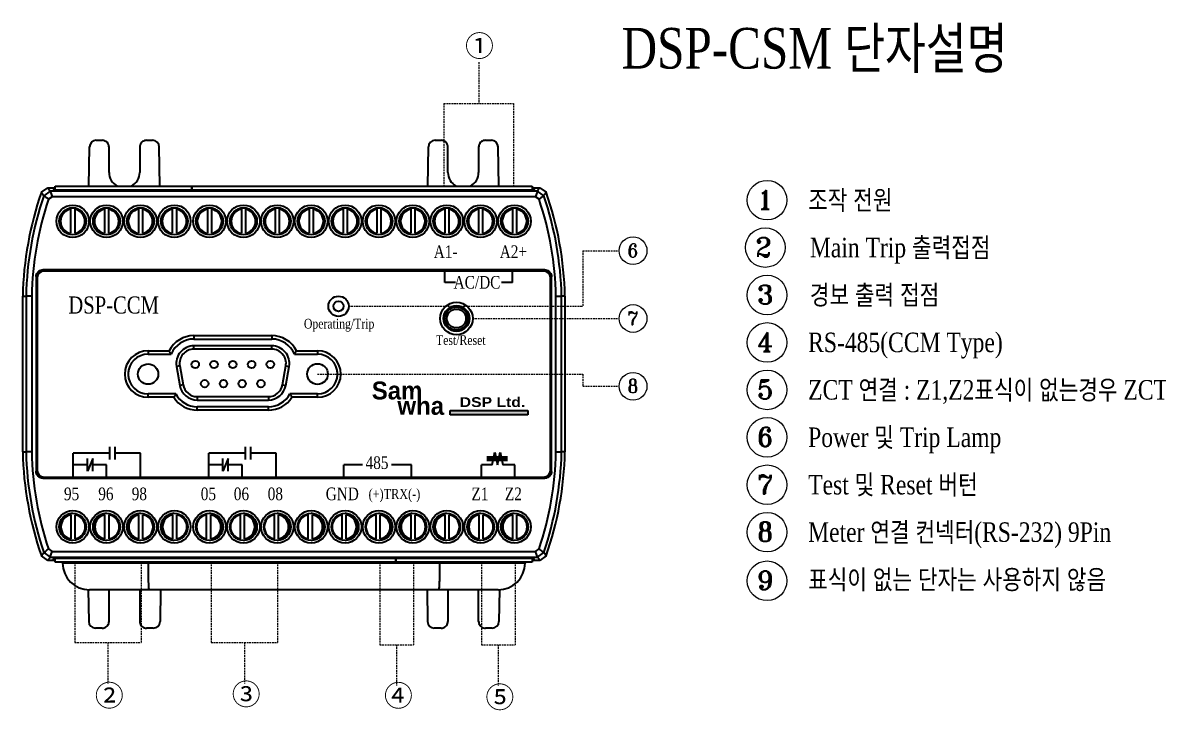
# Model space of a CAD drawing. Header units: millimetres. Extents: x 58 to 898, y 43 to 722.
# Drawn here: x 316.1 to 483.7, y 211.5 to 313 of the extents above; entities that cross this region are included whole.
import ezdxf
from ezdxf.enums import TextEntityAlignment as Align

# ---------------------------------------------------------------- set-up
doc = ezdxf.new("R2010")
doc.units = ezdxf.units.MM
doc.linetypes.add('DASHED2', pattern=[0.375, 0.25, -0.125])
for name, color, linetype in [('02___PRT_ALL_AXES', 7, 'Continuous'), ('03___PRT_ALL_CURVES', 7, 'Continuous'), ('40', 4, 'Continuous'), ('도면층1', 7, 'Continuous')]:
    doc.layers.add(name, color=color, linetype=linetype)
doc.styles.add('SS', font='batang.ttc', dxfattribs={"width": 0.8})
doc.styles.get("Standard").update_dxf_attribs({"font": 'BareunDotumPro1.ttf'})
doc.styles.add('STYLE2', font='romant.shx')
doc.styles.add('굴림체', font='arial.ttf')

msp = doc.modelspace()

# ---------------------------------------------------------------- hatches: boundary and pattern name
msp.add_hatch(color=5).paths.add_polyline_path([(379.218, 255.097), (379.218, 255.75), (390.688, 255.75), (390.688, 255.097)])

# ---------------------------------------------------------------- linework, layer by layer
at = {"color": 1, "linetype": 'DASHED2', "lineweight": 18}
for p, q in [((383.426, 307.156), (383.426, 301.07)), ((378.276, 301.07), (378.276, 288.879)), ((388.576, 301.07), (388.576, 288.879)), ((398.787, 279.329), (398.787, 271.129)), ((398.787, 261.129), (398.787, 259.329)), ((323.816, 233.379), (323.816, 221.521)), ((333.626, 233.379), (333.626, 221.521)), ((343.941, 233.379), (343.941, 221.521)), ((353.751, 233.379), (353.751, 221.521)), ((368.816, 233.379), (368.816, 221.187)), ((373.816, 233.379), (373.816, 221.187)), ((383.816, 233.379), (383.816, 221.187)), ((388.816, 233.379), (388.816, 221.187)), ((328.721, 221.521), (328.721, 215.435)), ((348.846, 221.521), (348.846, 215.435)), ((371.316, 221.187), (371.316, 215.102)), ((386.316, 221.187), (386.316, 215.102))]:
    msp.add_line(p, q, dxfattribs=at)
at = {"color": 1, "linetype": 'DASHED2', "lineweight": 5}
for p, q in [((378.276, 301.07), (388.576, 301.07)), ((398.787, 279.329), (404.157, 279.329)), ((364.239, 271.129), (398.787, 271.129)), ((382.541, 269.329), (398.787, 269.329)), ((398.787, 269.329), (404.157, 269.329)), ((359.641, 261.129), (398.787, 261.129)), ((398.787, 259.329), (404.157, 259.329)), ((323.816, 221.521), (333.626, 221.521)), ((343.941, 221.521), (353.751, 221.521)), ((368.816, 221.187), (373.816, 221.187)), ((383.816, 221.187), (388.816, 221.187))]:
    msp.add_line(p, q, dxfattribs=at)
at = {"color": 7, "linetype": 'Continuous'}
for p, q in [((326.996, 295.629), (327.874, 295.629)), ((334.409, 295.629), (335.287, 295.629)), ((376.996, 295.629), (377.874, 295.629)), ((384.409, 295.629), (385.287, 295.629)), ((325.896, 288.879), (325.997, 294.646)), ((328.874, 290.879), (328.874, 294.629)), ((333.409, 294.629), (333.409, 290.879)), ((336.387, 288.879), (336.286, 294.646)), ((375.896, 288.879), (375.997, 294.646)), ((378.874, 290.879), (378.874, 294.629)), ((383.409, 294.629), (383.409, 290.879)), ((386.387, 288.879), (386.286, 294.646)), ((318.903, 287.957), (319.847, 288.629)), ((319.847, 288.629), (320.951, 288.629)), ((320.593, 288.629), (320.762, 288.29)), ((391.521, 288.29), (320.762, 288.29)), ((320.951, 288.879), (341.076, 288.879)), ((320.951, 288.29), (320.951, 288.879)), ((341.076, 288.879), (341.076, 288.29)), ((341.079, 288.879), (391.329, 288.879)), ((341.079, 288.29), (341.079, 288.879)), ((391.329, 288.879), (391.329, 288.29)), ((391.329, 288.629), (392.436, 288.629)), ((391.69, 288.629), (391.521, 288.29)), ((392.436, 288.629), (393.38, 287.957)), ((320.201, 288.132), (319.255, 287.454)), ((320.467, 287.305), (319.954, 286.937)), ((392.082, 288.133), (320.201, 288.133)), ((391.816, 287.305), (320.467, 287.305)), ((392.329, 286.937), (391.816, 287.305)), ((393.028, 287.454), (392.082, 288.132)), ((323.214, 285.453), (323.214, 281.904)), ((323.814, 285.453), (323.814, 281.904)), ((328.214, 285.453), (328.214, 281.904)), ((328.814, 285.453), (328.814, 281.904)), ((333.214, 285.453), (333.214, 281.904)), ((333.814, 285.453), (333.814, 281.904)), ((338.214, 285.453), (338.214, 281.904)), ((338.814, 285.453), (338.814, 281.904)), ((343.404, 285.453), (343.404, 281.904)), ((344.004, 285.453), (344.004, 281.904)), ((348.404, 285.453), (348.404, 281.904)), ((349.004, 285.453), (349.004, 281.904)), ((353.404, 285.453), (353.404, 281.904)), ((354.004, 285.453), (354.004, 281.904)), ((358.404, 285.453), (358.404, 281.904)), ((359.004, 285.453), (359.004, 281.904)), ((363.404, 285.453), (363.404, 281.904)), ((364.004, 285.453), (364.004, 281.904)), ((368.404, 285.453), (368.404, 281.904)), ((369.004, 285.453), (369.004, 281.904)), ((373.404, 285.453), (373.404, 281.904)), ((374.004, 285.453), (374.004, 281.904)), ((378.404, 285.453), (378.404, 281.904)), ((379.004, 285.453), (379.004, 281.904)), ((383.404, 285.453), (383.404, 281.904)), ((384.004, 285.453), (384.004, 281.904)), ((388.404, 285.453), (388.404, 281.904)), ((389.004, 285.453), (389.004, 281.904)), ((393.166, 276.503), (319.117, 276.503)), ((319.117, 276.503), (319.141, 276.479)), ((393.142, 276.479), (319.141, 276.479)), ((393.166, 276.503), (393.142, 276.479)), ((318.117, 275.503), (318.117, 246.754)), ((318.117, 275.503), (318.141, 275.479)), ((318.141, 275.479), (318.141, 246.778)), ((318.291, 275.329), (318.291, 246.929)), ((392.991, 276.329), (319.291, 276.329)), ((378.406, 274.652), (378.406, 276.35)), ((388.406, 274.652), (388.406, 276.35)), ((393.991, 246.929), (393.991, 275.329)), ((394.166, 275.503), (394.141, 275.479)), ((394.141, 246.778), (394.141, 275.479)), ((394.166, 246.754), (394.166, 275.503)), ((316.141, 249.629), (316.141, 272.629)), ((316.141, 272.629), (316.637, 272.623)), ((316.637, 272.623), (316.637, 249.634)), ((317.465, 272.623), (316.637, 272.623)), ((317.465, 272.608), (317.465, 249.649)), ((394.818, 272.623), (395.646, 272.623)), ((394.818, 249.649), (394.818, 272.608)), ((396.141, 272.629), (395.646, 272.623)), ((395.646, 249.634), (395.646, 272.623)), ((396.141, 272.629), (396.141, 249.629)), ((341.391, 266.799), (341.391, 266.299)), ((341.391, 266.799), (352.891, 266.799)), ((352.891, 266.799), (352.891, 266.299)), ((341.391, 266.299), (352.891, 266.299)), ((341.391, 264.799), (341.391, 265.299)), ((352.891, 265.299), (341.391, 265.299)), ((352.891, 264.799), (341.391, 264.799)), ((352.891, 264.799), (352.891, 265.299)), ((334.641, 264.564), (334.641, 264.064)), ((334.641, 264.564), (337.74, 264.564)), ((334.641, 264.064), (338.06, 264.064)), ((356.223, 264.064), (359.641, 264.064)), ((356.543, 264.564), (359.641, 264.564)), ((359.641, 264.564), (359.641, 264.064)), ((339.323, 262.334), (338.831, 262.247)), ((338.831, 262.247), (339.325, 259.447)), ((339.323, 262.334), (339.817, 259.534)), ((354.466, 259.534), (354.96, 262.334)), ((354.958, 259.447), (355.452, 262.247)), ((354.96, 262.334), (355.452, 262.247)), ((334.641, 257.694), (334.641, 258.194)), ((338.715, 258.194), (334.641, 258.194)), ((339.817, 259.534), (339.325, 259.447)), ((354.466, 259.534), (354.958, 259.447)), ((359.641, 258.194), (355.568, 258.194)), ((359.641, 257.694), (359.641, 258.194)), ((338.429, 257.694), (334.641, 257.694)), ((341.885, 257.799), (341.885, 257.299)), ((341.885, 257.799), (352.398, 257.799)), ((341.885, 257.299), (352.398, 257.299)), ((352.398, 257.799), (352.398, 257.299)), ((359.641, 257.694), (355.854, 257.694)), ((341.885, 255.799), (341.885, 256.299)), ((352.398, 256.299), (341.885, 256.299)), ((352.398, 255.799), (341.885, 255.799)), ((352.398, 255.799), (352.398, 256.299)), ((329.008, 248.513), (329.008, 250.382)), ((329.788, 248.513), (329.788, 250.382)), ((349.008, 248.513), (349.008, 250.382)), ((349.788, 248.513), (349.788, 250.382)), ((316.141, 249.629), (316.637, 249.634)), ((317.465, 249.634), (316.637, 249.634)), ((323.579, 246.045), (323.579, 249.448)), ((325.684, 246.809), (325.684, 248.678)), ((326.464, 246.809), (326.464, 248.678)), ((333.514, 246.045), (333.514, 249.448)), ((343.579, 246.045), (343.579, 249.448)), ((345.684, 246.809), (345.684, 248.678)), ((346.464, 246.809), (346.464, 248.678)), ((353.514, 246.045), (353.514, 249.448)), ((394.818, 249.634), (395.646, 249.634)), ((396.141, 249.629), (395.646, 249.634)), ((318.117, 246.754), (318.141, 246.778)), ((328.514, 246.045), (328.514, 247.743)), ((348.514, 246.045), (348.514, 247.743)), ((363.519, 246.045), (363.519, 247.743)), ((373.514, 246.045), (373.514, 247.743)), ((383.834, 246.045), (383.834, 247.743)), ((388.769, 246.045), (388.769, 247.743)), ((394.166, 246.754), (394.141, 246.778)), ((319.117, 245.754), (319.141, 245.779)), ((319.117, 245.754), (393.166, 245.754)), ((319.141, 245.779), (393.142, 245.779)), ((319.291, 245.929), (392.991, 245.929)), ((393.166, 245.754), (393.142, 245.779)), ((323.279, 236.804), (323.279, 240.353)), ((323.879, 236.804), (323.879, 240.353)), ((328.279, 236.804), (328.279, 240.353)), ((328.879, 236.804), (328.879, 240.353)), ((333.279, 236.804), (333.279, 240.353)), ((333.879, 236.804), (333.879, 240.353)), ((338.279, 236.804), (338.279, 240.353)), ((338.879, 236.804), (338.879, 240.353)), ((343.279, 236.804), (343.279, 240.353)), ((343.879, 236.804), (343.879, 240.353)), ((348.279, 236.804), (348.279, 240.353)), ((348.879, 236.804), (348.879, 240.353)), ((353.279, 236.804), (353.279, 240.353)), ((353.879, 236.804), (353.879, 240.353)), ((358.279, 236.804), (358.279, 240.353)), ((358.879, 236.804), (358.879, 240.353)), ((363.279, 236.804), (363.279, 240.353)), ((363.879, 236.804), (363.879, 240.353)), ((368.279, 236.804), (368.279, 240.353)), ((368.879, 236.804), (368.879, 240.353)), ((373.469, 236.804), (373.469, 240.353)), ((374.069, 236.804), (374.069, 240.353)), ((378.469, 236.804), (378.469, 240.353)), ((379.069, 236.804), (379.069, 240.353)), ((383.469, 236.804), (383.469, 240.353)), ((384.069, 236.804), (384.069, 240.353)), ((388.469, 236.804), (388.469, 240.353)), ((389.069, 236.804), (389.069, 240.353)), ((319.255, 234.803), (320.201, 234.125)), ((319.954, 235.32), (320.467, 234.952)), ((320.467, 234.952), (391.816, 234.952)), ((391.816, 234.952), (392.329, 235.32)), ((392.082, 234.125), (393.028, 234.803)), ((319.847, 233.629), (318.903, 234.3)), ((320.954, 233.629), (319.847, 233.629)), ((320.201, 234.124), (392.082, 234.124)), ((320.593, 233.629), (320.762, 233.967)), ((320.762, 233.967), (391.521, 233.967)), ((320.954, 233.379), (320.954, 233.967)), ((371.204, 233.379), (320.954, 233.379)), ((322.001, 233.379), (322.004, 233.209)), ((390.279, 233.209), (322.004, 233.209)), ((334.64, 233.209), (334.64, 233.379)), ((371.204, 233.967), (371.204, 233.379)), ((371.206, 233.379), (371.206, 233.967)), ((391.331, 233.379), (371.206, 233.379)), ((377.643, 233.209), (377.643, 233.379)), ((390.282, 233.379), (390.279, 233.209)), ((391.331, 233.967), (391.331, 233.379)), ((392.436, 233.629), (391.331, 233.629)), ((391.69, 233.629), (391.521, 233.967)), ((393.38, 234.3), (392.436, 233.629)), ((325.792, 229.302), (325.874, 224.611)), ((386.279, 229.279), (326.004, 229.279)), ((328.874, 224.629), (328.874, 229.279)), ((333.409, 229.279), (333.409, 224.629)), ((336.49, 229.279), (336.409, 224.611)), ((375.793, 229.279), (375.874, 224.611)), ((378.874, 229.279), (378.874, 224.629)), ((383.409, 224.629), (383.409, 229.279)), ((386.491, 229.302), (386.409, 224.611)), ((327.874, 223.629), (326.874, 223.629)), ((335.409, 223.629), (334.409, 223.629)), ((377.874, 223.629), (376.874, 223.629)), ((385.409, 223.629), (384.409, 223.629))]:
    msp.add_line(p, q, dxfattribs=at)
for p, q in [((380.004, 274.652), (378.406, 274.652)), ((388.406, 274.652), (386.808, 274.652)), ((329.008, 249.448), (323.579, 249.448)), ((326.464, 248.678), (325.684, 246.809)), ((333.514, 249.448), (329.788, 249.448)), ((349.008, 249.448), (343.579, 249.448)), ((346.464, 248.678), (345.684, 246.809)), ((353.514, 249.448), (349.788, 249.448)), ((384.617, 248.936), (387.65, 248.936)), ((384.617, 248.678), (387.65, 248.678)), ((384.617, 248.419), (387.65, 248.419)), ((385.432, 247.743), (385.822, 249.612)), ((385.822, 249.612), (386.212, 247.743)), ((386.212, 247.743), (386.602, 249.612)), ((386.602, 249.612), (386.992, 247.743)), ((325.684, 247.743), (323.579, 247.743)), ((328.514, 247.743), (326.464, 247.743)), ((345.684, 247.743), (343.579, 247.743)), ((348.514, 247.743), (346.464, 247.743)), ((366.295, 247.743), (363.519, 247.743)), ((373.514, 247.743), (370.567, 247.743)), ((385.432, 247.743), (383.834, 247.743)), ((388.769, 247.743), (386.992, 247.743))]:
    msp.add_line(p, q)
at = {"color": 5}
for p, q in [((379.218, 255.75), (390.688, 255.75)), ((379.218, 255.097), (379.218, 255.75)), ((390.688, 255.097), (379.218, 255.097)), ((390.688, 255.75), (390.688, 255.097))]:
    msp.add_line(p, q, dxfattribs=at)
at = {"color": 0, "linetype": 'ByBlock', "lineweight": 18}
for centre, radius in [((425.961, 286.792), 2.922), ((425.71, 279.795), 2.922), ((406.203, 279.329), 2.046), ((425.961, 272.792), 2.922), ((406.203, 269.329), 2.046), ((425.961, 265.792), 2.922), ((425.961, 258.792), 2.922), ((406.203, 259.329), 2.046), ((425.961, 251.792), 2.922), ((425.961, 244.792), 2.922), ((425.961, 237.792), 2.922), ((425.961, 230.617), 2.922)]:
    msp.add_circle(centre, radius, dxfattribs=at)
at = {"color": 7, "linetype": 'Continuous'}
for centre, radius in [((323.514, 283.679), 2.4), ((323.514, 283.679), 2), ((328.514, 283.679), 2.4), ((328.514, 283.679), 2), ((333.514, 283.679), 2.4), ((333.514, 283.679), 2), ((338.514, 283.679), 2.4), ((338.514, 283.679), 2), ((343.704, 283.679), 2.4), ((343.704, 283.679), 2), ((348.704, 283.679), 2.4), ((348.704, 283.679), 2), ((353.704, 283.679), 2.4), ((353.704, 283.679), 2), ((358.704, 283.679), 2.4), ((358.704, 283.679), 2), ((363.704, 283.679), 2.4), ((363.704, 283.679), 2), ((368.704, 283.679), 2.4), ((368.704, 283.679), 2), ((373.704, 283.679), 2.4), ((373.704, 283.679), 2), ((378.704, 283.679), 2.4), ((378.704, 283.679), 2), ((383.704, 283.679), 2.4), ((383.704, 283.679), 2), ((388.704, 283.679), 2.4), ((388.704, 283.679), 2), ((380.141, 269.329), 2.4), ((380.141, 269.329), 1.9), ((380.141, 269.329), 1.7), ((380.141, 269.329), 1.4), ((341.601, 262.549), 0.55), ((344.371, 262.549), 0.55), ((347.141, 262.549), 0.55), ((349.911, 262.549), 0.55), ((352.681, 262.549), 0.55), ((342.991, 259.709), 0.55), ((345.761, 259.709), 0.55), ((348.521, 259.709), 0.55), ((351.291, 259.709), 0.55), ((323.514, 238.579), 2.4), ((323.514, 238.579), 2), ((328.514, 238.579), 2.4), ((328.514, 238.579), 2), ((333.514, 238.579), 2.4), ((333.514, 238.579), 2), ((338.514, 238.579), 2.4), ((338.514, 238.579), 2), ((343.704, 238.579), 2.4), ((343.704, 238.579), 2), ((348.704, 238.579), 2.4), ((348.704, 238.579), 2), ((353.704, 238.579), 2.4), ((353.704, 238.579), 2), ((358.704, 238.579), 2.4), ((358.704, 238.579), 2), ((363.704, 238.579), 2.4), ((363.704, 238.579), 2), ((368.704, 238.579), 2.4), ((368.704, 238.579), 2), ((373.704, 238.579), 2.4), ((373.704, 238.579), 2), ((378.704, 238.579), 2.4), ((378.704, 238.579), 2), ((383.704, 238.579), 2.4), ((383.704, 238.579), 2), ((388.704, 238.579), 2.4), ((388.704, 238.579), 2)]:
    msp.add_circle(centre, radius, dxfattribs=at)
for centre, radius, start, end in [((326.996, 294.629), 1, 90, 179), ((335.287, 294.629), 1, 1, 90), ((376.996, 294.629), 1, 90, 179), ((385.287, 294.629), 1, 1, 90), ((331.141, 290.879), 2.267, 180, 242.3898), ((331.141, 290.879), 2.267, 297.6102, 0), ((381.141, 290.879), 2.267, 180, 242.3898), ((381.141, 290.879), 2.267, 297.6102, 0), ((366.13, 271.537), 50, 160.82791, 178.74912), ((366.13, 271.537), 49.504, 161.24388, 178.74287), ((366.13, 271.537), 48.677, 161.5561, 178.73961), ((346.153, 271.537), 48.677, 1.26039, 18.4439), ((346.153, 271.537), 49.504, 1.25713, 18.75612), ((346.153, 271.537), 50, 1.25088, 19.17209), ((323.514, 283.679), 1.8, 99.59407, 260.40593), ((323.514, 283.679), 1.8, 279.59407, 80.40593), ((328.514, 283.679), 1.8, 99.59407, 260.40593), ((328.514, 283.679), 1.8, 279.59407, 80.40593), ((333.514, 283.679), 1.8, 99.59407, 260.40593), ((333.514, 283.679), 1.8, 279.59407, 80.40593), ((338.514, 283.679), 1.8, 99.59407, 260.40593), ((338.514, 283.679), 1.8, 279.59407, 80.40593), ((343.704, 283.679), 1.8, 99.59407, 260.40593), ((343.704, 283.679), 1.8, 279.59407, 80.40593), ((348.704, 283.679), 1.8, 99.59407, 260.40593), ((348.704, 283.679), 1.8, 279.59407, 80.40593), ((353.704, 283.679), 1.8, 99.59407, 260.40593), ((353.704, 283.679), 1.8, 279.59407, 80.40593), ((358.704, 283.679), 1.8, 99.59407, 260.40593), ((358.704, 283.679), 1.8, 279.59407, 80.40593), ((363.704, 283.679), 1.8, 99.59407, 260.40593), ((363.704, 283.679), 1.8, 279.59407, 80.40593), ((368.704, 283.679), 1.8, 99.59407, 260.40593), ((368.704, 283.679), 1.8, 279.59407, 80.40593), ((373.704, 283.679), 1.8, 99.59407, 260.40593), ((373.704, 283.679), 1.8, 279.59407, 80.40593), ((378.704, 283.679), 1.8, 99.59407, 260.40593), ((378.704, 283.679), 1.8, 279.59407, 80.40593), ((383.704, 283.679), 1.8, 99.59407, 260.40593), ((383.704, 283.679), 1.8, 279.59407, 80.40593), ((388.704, 283.679), 1.8, 99.59407, 260.40593), ((388.704, 283.679), 1.8, 279.59407, 80.40593), ((319.291, 275.329), 1, 90, 180), ((392.991, 275.329), 1, 0, 90), ((341.391, 262.699), 4.1, 90, 152.94355), ((352.891, 262.699), 4.1, 27.05719, 90), ((341.391, 262.699), 3.6, 90, 157.71793), ((341.391, 262.699), 2.6, 90, 190), ((341.391, 262.699), 2.1, 90, 190), ((352.891, 262.699), 3.6, 22.28207, 90), ((352.891, 262.699), 2.6, 350, 90), ((352.891, 262.699), 2.1, 350, 90), ((334.641, 261.129), 3.435, 90, 270), ((334.641, 261.129), 2.935, 90, 270), ((359.641, 261.129), 3.435, 270, 90), ((359.641, 261.129), 2.935, 270, 90), ((341.885, 259.899), 3.6, 208.26896, 270), ((341.885, 259.899), 2.6, 190, 270), ((341.885, 259.899), 2.1, 190, 270), ((352.398, 259.899), 2.1, 270, 350), ((352.398, 259.899), 2.6, 270, 350), ((352.398, 259.899), 3.6, 270, 331.73104), ((341.885, 259.899), 4.1, 212.5345, 270), ((352.398, 259.899), 4.1, 270, 327.4655), ((366.13, 250.72), 50, 181.25088, 199.17209), ((366.13, 250.72), 49.504, 181.25713, 198.75612), ((366.13, 250.72), 48.677, 181.26039, 198.4439), ((346.153, 250.72), 48.677, 341.5561, 358.73961), ((346.153, 250.72), 49.504, 341.24388, 358.74287), ((346.153, 250.72), 50, 340.82791, 358.74912), ((319.291, 246.929), 1, 180, 270), ((392.991, 246.929), 1, 270, 0), ((323.579, 238.579), 1.8, 99.59407, 260.40593), ((323.579, 238.579), 1.8, 279.59407, 80.40593), ((328.579, 238.579), 1.8, 99.59407, 260.40593), ((328.579, 238.579), 1.8, 279.59407, 80.40593), ((333.579, 238.579), 1.8, 99.59407, 260.40593), ((333.579, 238.579), 1.8, 279.59407, 80.40593), ((338.579, 238.579), 1.8, 99.59407, 260.40593), ((338.579, 238.579), 1.8, 279.59407, 80.40593), ((343.579, 238.579), 1.8, 99.59407, 260.40593), ((343.579, 238.579), 1.8, 279.59407, 80.40593), ((348.579, 238.579), 1.8, 99.59407, 260.40593), ((348.579, 238.579), 1.8, 279.59407, 80.40593), ((353.579, 238.579), 1.8, 99.59407, 260.40593), ((353.579, 238.579), 1.8, 279.59407, 80.40593), ((358.579, 238.579), 1.8, 99.59407, 260.40593), ((358.579, 238.579), 1.8, 279.59407, 80.40593), ((363.579, 238.579), 1.8, 99.59407, 260.40593), ((363.579, 238.579), 1.8, 279.59407, 80.40593), ((368.579, 238.579), 1.8, 99.59407, 260.40593), ((368.579, 238.579), 1.8, 279.59407, 80.40593), ((373.769, 238.579), 1.8, 99.59407, 260.40593), ((373.769, 238.579), 1.8, 279.59407, 80.40593), ((378.769, 238.579), 1.8, 99.59407, 260.40593), ((378.769, 238.579), 1.8, 279.59407, 80.40593), ((383.769, 238.579), 1.8, 99.59407, 260.40593), ((383.769, 238.579), 1.8, 279.59407, 80.40593), ((388.769, 238.579), 1.8, 99.59407, 260.40593), ((388.769, 238.579), 1.8, 279.59407, 80.40593), ((326.004, 233.279), 4, 181, 270), ((386.279, 233.279), 4, 270, 359), ((326.874, 224.629), 1, 181, 270), ((335.409, 224.629), 1, 270, 359), ((376.874, 224.629), 1, 181, 270), ((385.409, 224.629), 1, 270, 359)]:
    msp.add_arc(centre, radius, start, end, dxfattribs=at)
for points, start_tangent, end_tangent in [([(328.874, 294.629), (328.825, 294.938), (328.683, 295.216), (328.462, 295.438), (328.183, 295.58), (327.874, 295.629)], (0, 1), (-1, 0)), ([(334.409, 295.629), (334.1, 295.58), (333.821, 295.438), (333.6, 295.216), (333.458, 294.938), (333.409, 294.629)], (-1, 0), (0, -1)), ([(378.874, 294.629), (378.825, 294.938), (378.683, 295.216), (378.462, 295.438), (378.183, 295.58), (377.874, 295.629)], (0, 1), (-1, 0)), ([(384.409, 295.629), (384.1, 295.58), (383.821, 295.438), (383.6, 295.216), (383.458, 294.938), (383.409, 294.629)], (-1, 0), (0, -1)), ([(320.201, 288.133), (320.096, 288.278), (319.969, 288.456), (319.847, 288.629)], (-0.5824343, 0.8128778), (-0.5794797, 0.8149867)), ([(392.082, 288.133), (392.186, 288.278), (392.313, 288.456), (392.436, 288.629)], (0.5824343, 0.8128778), (0.5794797, 0.8149867)), ([(319.254, 287.455), (319.151, 287.602), (319.025, 287.783), (318.903, 287.957)], (-0.5745328, 0.8184815), (-0.5716569, 0.8204928)), ([(319.254, 287.455), (319.485, 287.292), (319.717, 287.116), (319.954, 286.937)], (0.795313, -0.606199), (0.7971585, -0.6037701)), ([(320.201, 288.133), (320.28, 287.861), (320.372, 287.586), (320.467, 287.305)], (0.3176583, -0.9482053), (0.3178561, -0.948139)), ([(392.082, 288.133), (392.003, 287.861), (391.911, 287.586), (391.816, 287.305)], (-0.3176583, -0.9482053), (-0.3178561, -0.948139)), ([(393.029, 287.455), (392.798, 287.292), (392.566, 287.116), (392.329, 286.937)], (-0.795313, -0.606199), (-0.7971585, -0.6037702)), ([(393.029, 287.455), (393.132, 287.602), (393.258, 287.782), (393.38, 287.957)], (0.5745328, 0.8184815), (0.5716569, 0.8204928)), ([(318.117, 275.503), (318.166, 275.812), (318.308, 276.091), (318.529, 276.312), (318.808, 276.454), (319.117, 276.503)], (0, 1), (1, 0)), ([(319.141, 276.479), (318.832, 276.43), (318.554, 276.288), (318.332, 276.066), (318.19, 275.788), (318.141, 275.479)], (-1, 0), (0, -1)), ([(394.141, 275.479), (394.093, 275.788), (393.951, 276.066), (393.729, 276.288), (393.451, 276.43), (393.142, 276.479)], (0, 1), (-1, 0)), ([(393.166, 276.503), (393.475, 276.454), (393.754, 276.312), (393.975, 276.091), (394.117, 275.812), (394.166, 275.503)], (1, 0), (0, -1)), ([(338.06, 264.064), (337.953, 264.226), (337.846, 264.392), (337.74, 264.564)], (-0.5571764, 0.8303942), (-0.5221029, 0.8528825)), ([(356.223, 264.064), (356.33, 264.226), (356.436, 264.392), (356.543, 264.564)], (0.5571463, 0.8304143), (0.522069, 0.8529032)), ([(338.715, 258.194), (338.619, 258.031), (338.524, 257.864), (338.429, 257.694)], (-0.5130186, -0.8583775), (-0.4807192, -0.8768746)), ([(355.568, 258.194), (355.664, 258.031), (355.759, 257.864), (355.854, 257.694)], (0.5130186, -0.8583775), (0.4807192, -0.8768746)), ([(319.117, 245.754), (318.808, 245.803), (318.529, 245.945), (318.308, 246.166), (318.166, 246.445), (318.117, 246.754)], (-1, 0), (0, 1)), ([(318.141, 246.778), (318.19, 246.469), (318.332, 246.191), (318.554, 245.97), (318.832, 245.828), (319.141, 245.779)], (0, -1), (1, 0)), ([(393.142, 245.779), (393.451, 245.828), (393.729, 245.97), (393.951, 246.191), (394.093, 246.469), (394.141, 246.778)], (1, 0), (0, 1)), ([(394.166, 246.754), (394.117, 246.445), (393.975, 246.166), (393.754, 245.945), (393.475, 245.803), (393.166, 245.754)], (0, -1), (-1, 0)), ([(319.254, 234.803), (319.151, 234.656), (319.025, 234.475), (318.903, 234.3)], (-0.5745328, -0.8184815), (-0.5716569, -0.8204928)), ([(319.254, 234.802), (319.485, 234.965), (319.717, 235.141), (319.954, 235.32)], (0.795313, 0.606199), (0.7971585, 0.6037701)), ([(320.201, 234.124), (320.28, 234.396), (320.372, 234.671), (320.467, 234.952)], (0.3176583, 0.9482053), (0.3178561, 0.948139)), ([(392.082, 234.124), (392.003, 234.396), (391.911, 234.671), (391.816, 234.952)], (-0.3176583, 0.9482053), (-0.3178561, 0.948139)), ([(393.029, 234.802), (392.798, 234.965), (392.566, 235.141), (392.329, 235.32)], (-0.795313, 0.606199), (-0.7971585, 0.6037701)), ([(393.029, 234.803), (393.132, 234.655), (393.258, 234.474), (393.38, 234.3)], (0.5745328, -0.8184815), (0.5716569, -0.8204928)), ([(320.201, 234.124), (320.097, 233.98), (319.97, 233.801), (319.847, 233.629)], (-0.5824343, -0.8128778), (-0.5794797, -0.8149867)), ([(334.64, 233.209), (334.643, 232.33), (334.651, 231.498), (334.664, 230.753), (334.681, 230.132), (334.703, 229.666), (334.727, 229.377), (334.754, 229.279)], (0.0004596, -0.9999999), (1, 0)), ([(377.643, 233.209), (377.64, 232.33), (377.632, 231.498), (377.619, 230.753), (377.602, 230.132), (377.58, 229.666), (377.556, 229.377), (377.529, 229.279)], (-0.0004596, -0.9999999), (-1, 0)), ([(392.082, 234.124), (392.186, 233.979), (392.314, 233.801), (392.436, 233.629)], (0.5824343, -0.8128778), (0.5794797, -0.8149867)), ([(327.874, 223.629), (328.183, 223.678), (328.462, 223.82), (328.683, 224.041), (328.825, 224.32), (328.874, 224.629)], (1, 0), (0, 1)), ([(333.409, 224.629), (333.458, 224.32), (333.6, 224.041), (333.821, 223.82), (334.1, 223.678), (334.409, 223.629)], (0, -1), (1, 0)), ([(377.874, 223.629), (378.183, 223.678), (378.462, 223.82), (378.683, 224.041), (378.825, 224.32), (378.874, 224.629)], (1, 0), (0, 1)), ([(383.409, 224.629), (383.458, 224.32), (383.6, 224.041), (383.821, 223.82), (384.1, 223.678), (384.409, 223.629)], (0, -1), (1, 0))]:
    msp.add_spline(points, degree=3, dxfattribs=dict(at, start_tangent=start_tangent, end_tangent=end_tangent))
at = {"layer": '02___PRT_ALL_AXES', "color": 7, "linetype": 'Continuous'}
for p, q in [((331.736, 260.756), (331.736, 261.502)), ((362.546, 261.501), (362.546, 260.755))]:
    msp.add_line(p, q, dxfattribs=at)
for centre, radius in [((334.641, 261.129), 1.5), ((359.641, 261.129), 1.525)]:
    msp.add_circle(centre, radius, dxfattribs=at)
for centre, start, end in [((323.579, 238.579), 93.69703, 266.30815), ((328.579, 238.579), 93.69703, 266.30815), ((333.579, 238.579), 93.69703, 266.30815), ((338.579, 238.579), 93.69703, 266.30815), ((343.579, 238.579), 273.69457, 86.30569), ((348.579, 238.579), 273.69457, 86.30569), ((353.579, 238.579), 273.69457, 86.30569), ((358.579, 238.579), 273.69457, 86.30569), ((363.579, 238.579), 273.69457, 86.30569), ((368.579, 238.579), 273.69457, 86.30569), ((373.769, 238.579), 94.22842, 265.77923), ((378.769, 238.579), 94.22842, 265.77923), ((383.769, 238.579), 94.22842, 265.77923), ((388.769, 238.579), 94.22842, 265.77923)]:
    msp.add_arc(centre, 2, start, end, dxfattribs=at)
at = {"layer": '03___PRT_ALL_CURVES', "color": 4, "linetype": 'Continuous'}
msp.add_circle((362.739, 271.129), 0.75, dxfattribs=at)
at = {"layer": '도면층1'}
msp.add_circle((362.739, 271.129), 1.5, dxfattribs=at)

# ---------------------------------------------------------------- texts
at = {"color": 0, "style": 'SS', "width": 0.8}
msp.add_text('DSP-CSM 단자설명', height=6, dxfattribs=at).set_placement((404.513, 306.216))
at = {"color": 0, "style": 'STYLE2'}
for s, height, p in [('1', 2.815, (424.488, 285.447)), ('6', 1.97, (405.324, 278.387)), ('2', 2.815, (424.238, 278.45)), ('3', 2.815, (424.488, 271.447)), ('7', 1.97, (405.324, 268.387)), ('4', 2.815, (424.488, 264.447)), ('8', 1.97, (405.324, 258.387)), ('5', 2.815, (424.488, 257.447)), ('6', 2.815, (424.488, 250.447)), ('7', 2.815, (424.488, 243.447)), ('8', 2.815, (424.488, 236.447)), ('9', 2.815, (424.488, 229.272))]:
    msp.add_text(s, height=height, dxfattribs=at).set_placement(p)
at = {"color": 7, "linetype": 'Continuous', "style": 'SS', "width": 0.8}
msp.add_text('DSP-CCM', height=2.52, dxfattribs=at).set_placement((322.868, 270.06))
at = {"color": 0, "lineweight": 18, "char_height": 3.12766, "width": 5.16757, "attachment_point": 1, "style": '굴림체'}
for s, insert in [('{\\fBatang|b0|i0|c129|p18;①}', (381.399, 311.119)), ('{\\fBatang|b0|i0|c129|p18;②}', (326.783, 215.238)), ('{\\fBatang|b0|i0|c129|p18;③}', (346.981, 215.435)), ('{\\fBatang|b0|i0|c129|p18;④}', (369.44, 215.221)), ('{\\fBatang|b0|i0|c129|p18;⑤}', (384.408, 214.999))]:
    msp.add_mtext(s, dxfattribs=dict(at, insert=insert))
at = {"lineweight": 18, "char_height": 2.88, "attachment_point": 1, "style": 'SS'}
for s, insert, width in [('조작 전원 ', (432.031, 288.244), 27.27324), ('Main Trip 출력접점', (432.282, 281.241), 33.40188), ('경보 출력 접점', (432.282, 274.241), 70.59432), ('RS-485(CCM Type)', (432.031, 267.244), 37.83661), ('ZCT 연결 : Z1,Z2표식이 없는경우 ZCT내장형', (432.031, 260.244), 69.37651), ('Power 및 Trip Lamp', (432.031, 253.244), 36.90446), ('Test 및 Reset 버턴', (432.031, 246.244), 44.79841), ('Meter 연결 컨넥터(RS-232) 9Pin', (432.031, 239.244), 70.31337), ('표식이 없는 단자는 사용하지 않음', (432.031, 232.244), 49.13237)]:
    msp.add_mtext(s, dxfattribs=dict(at, insert=insert, width=width))
at = {"color": 20, "insert": (367.643, 260.026), "char_height": 2.646, "width": 9.50854, "attachment_point": 1}
msp.add_mtext('{\\fPump Demi Bold LET|b0|i0|c0|p2;Sam}', dxfattribs=at)
at = {"color": 5, "insert": (371.431, 257.762), "char_height": 2.646, "width": 9.50854, "attachment_point": 1}
msp.add_mtext('{\\fPump Demi Bold LET|b0|i0|c0|p2;wha}', dxfattribs=at)
at = {"color": 0, "insert": (380.624, 257.715), "char_height": 1.45133, "width": 10.0641, "attachment_point": 1}
msp.add_mtext('{\\fArial Black|b0|i0|c0|p34;DSP Ltd.}', dxfattribs=at)
at = {"layer": '40', "color": 0, "style": 'SS', "width": 0.8}
for s, height, p in [('A1-', 1.8658, (378.541, 278.259)), ('A2+', 1.8658, (388.541, 278.259)), ('AC/DC', 1.8658, (383.173, 273.737)), ('Operating/Trip', 1.4352, (362.83, 267.847)), ('Test/Reset', 1.4352, (380.778, 265.427)), ('485', 1.8658, (368.419, 247.116)), ('95', 1.8658, (323.351, 242.514)), ('96', 1.8658, (328.416, 242.514)), ('98', 1.8658, (333.351, 242.514)), ('05', 1.8658, (343.541, 242.514)), ('06', 1.8658, (348.416, 242.514)), ('08', 1.8658, (353.416, 242.514)), ('GND', 1.8658, (363.291, 242.514)), ('(+)TRX(-)', 1.4926, (370.987, 242.686)), ('Z1', 1.8658, (383.606, 242.514)), ('Z2', 1.8658, (388.541, 242.514))]:
    msp.add_text(s, height=height, dxfattribs=at).set_placement(p, align=Align.CENTER)

doc.saveas('drawing.dxf')
